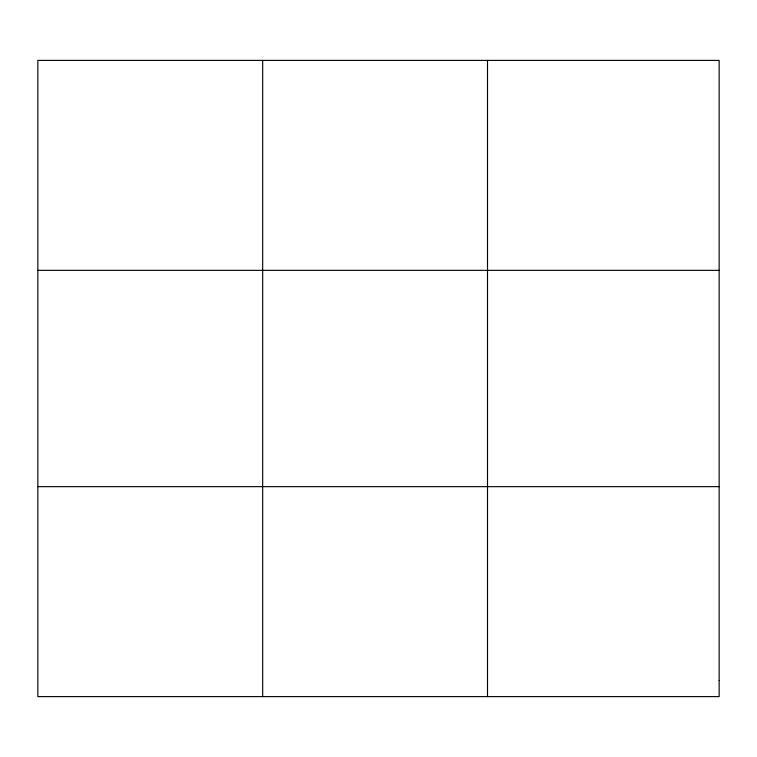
<?xml version="1.0" encoding="UTF-8"?>
<svg xmlns="http://www.w3.org/2000/svg" width="757" height="757" viewBox="0 0 757 757"><rect width="100%" height="100%" fill="white"/><g stroke="black" fill="none" stroke-linecap="round" stroke-linejoin="round"><path stroke-width="1.14" d="M262.679 60.39L262.679 696.61M487.508 60.39L487.508 696.61M37.85 270.344L719.15 270.344M37.85 486.656L719.15 486.656M719.15 680.458L719.15 696.61L37.85 696.61L37.85 60.39L719.15 60.39L719.15 680.458"/></g></svg>
